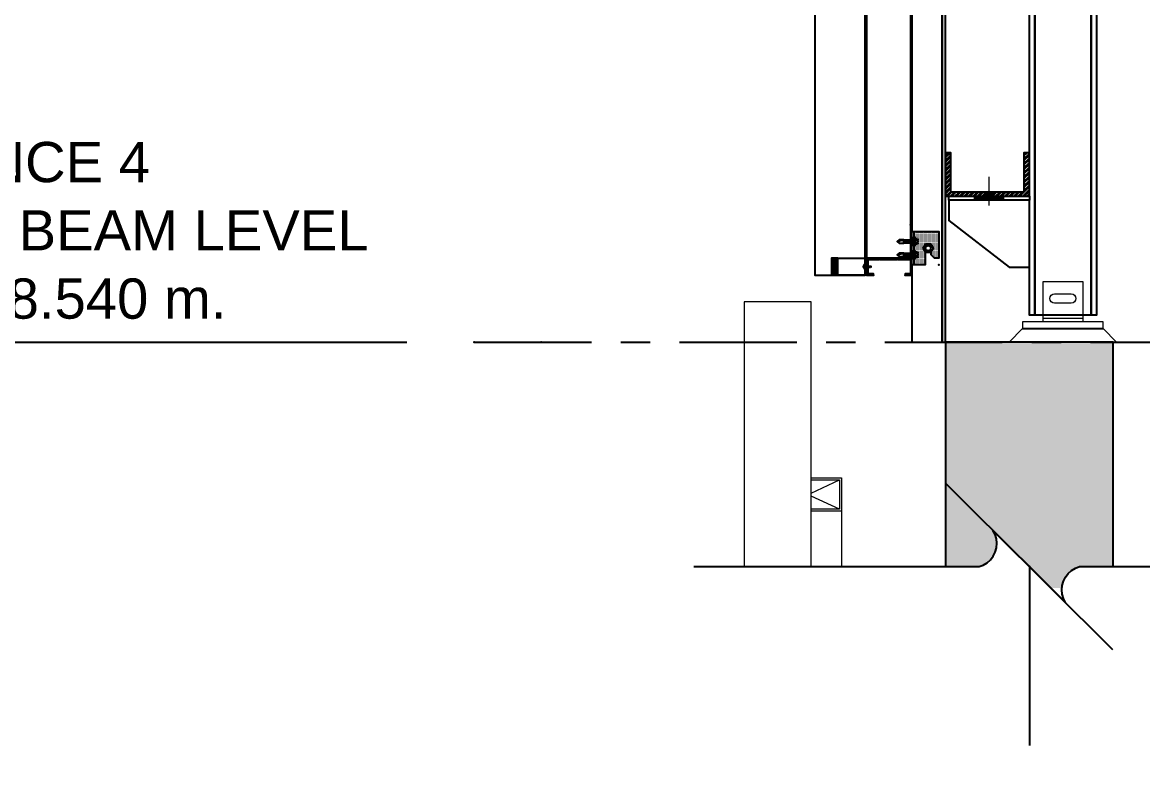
# Model space of a CAD drawing. Header units: millimetres. Extents: x 663313 to 1226001, y 1431724 to 1620898.
# Drawn here: x 991399 to 993069, y 1515489 to 1516622 of the extents above; entities that cross this region are included whole.
import ezdxf
from ezdxf.xclip import XClip

# ---------------------------------------------------------------- set-up
doc = ezdxf.new("R2010")
doc.units = ezdxf.units.MM
doc.header["$XCLIPFRAME"] = 0
doc.set_wipeout_variables(frame=1)
for name, pattern in [('CENTER', [50.8, 31.75, -6.35, 6.35, -6.35]), ('TA_GL_000.70000', [1.925, 0.7, -0.175, 0.175, -0.175, 0.7]), ('TA_HL_001.00000', [6.5, 3.55, -2.95]), ('XKITLINE00', [0])]:
    doc.linetypes.add(name, pattern=pattern)
for name, color, linetype, plot in [('000 - 0_SYM_DWG_BREAKER_DEF_SUB', 7, 'Continuous', False), ('000 - STRUCTURE_STEEL_FRAMING_DEF_SUB', 7, 'Continuous', False), ('010 - ASPG_ACCESSORIES_DEF_SUB', 7, 'Continuous', False)]:
    doc.layers.add(name, color=color, linetype=linetype, plot=plot)
for name, color, linetype in [('000 - 0_SYM_DWG_BREAKER_MAIN_COLOR_1', 7, 'Continuous'), ('000 - 0_SYM_DWG_BREAKER_WIPEOUT_', 7, 'Continuous'), ('000 - 0_SYM_DWG_GRIDLINE_MAIN_COLOR_251', 7, 'Continuous'), ('000 - 0_SYM_DWG_LEVEL_MAIN_COLOR_2', 7, 'Continuous'), ('000 - 0_SYM_DWG_LEVEL_TEXT', 7, 'Continuous'), ('000 - CONCRETE_COL_CUT_COLOR_1', 7, 'Continuous'), ('000 - CONCRETE_COL_CUT_COLOR_5', 7, 'Continuous'), ('000 - CONCRETE_COL_HATCH_', 7, 'Continuous'), ('000 - CONCRETE_COL_MAIN_COLOR_1', 7, 'Continuous'), ('000 - CONCRETE_COL_WIPEOUT_', 7, 'Continuous'), ('000 - CONCRETE_EX_BUILDING_CUT_COLOR_1', 7, 'Continuous'), ('000 - GRID', 7, 'CENTER'), ('000 - STRUCTURE_STEEL_ACCESORIES_MAIN_COLOR_1', 7, 'Continuous'), ('000 - STRUCTURE_STEEL_FASTERN_MAIN_COLOR_2', 7, 'Continuous'), ('000 - STRUCTURE_STEEL_FRAMING_CUT_COLOR_4', 7, 'Continuous'), ('000 - STRUCTURE_STEEL_FRAMING_HATCH_', 7, 'Continuous'), ('000 - STRUCTURE_STEEL_FRAMING_MAIN_COLOR_1', 7, 'Continuous'), ('000 - STRUCTURE_STEEL_FRAMING_MAIN_COLOR_2', 7, 'Continuous'), ('000 - STRUCTURE_STEEL_FRAMING_SUB_COLOR_2', 7, 'Continuous'), ('000 - STRUCTURE_STEEL_FRAMING_WIPEOUT_', 7, 'Continuous'), ('010 - ASPG_ACCESSORIES_MAIN_COLOR_1', 7, 'Continuous'), ('010 - ASPG_ACCESSORIES_MAIN_COLOR_2', 7, 'Continuous'), ('010 - ASPG_ACCESSORIES_SUB_COLOR_3', 7, 'Continuous'), ('010 - ASPG_EXTR_MAIN_COLOR_2', 7, 'Continuous'), ('010 - ASPG_EXTR_WIPEOUT_', 7, 'Continuous'), ('010 - ASPG_FASTERN_MAIN_COLOR_1', 7, 'Continuous'), ('010 - ASPG_FASTERN_SUB_COLOR_2', 7, 'Continuous'), ('010 - ASPG_FASTERN_WIPEOUT_', 7, 'Continuous'), ('010 - ASPG_FRAMING_CUT_COLOR_4', 7, 'Continuous'), ('010 - ASPG_FRAMING_HATCH_', 7, 'Continuous'), ('010 - ASPG_FRAMING_SUB_COLOR_2', 7, 'Continuous'), ('010 - ASPG_FRAMING_WIPEOUT_', 7, 'Continuous'), ('Center Line', 7, 'CENTER'), ('HATCH', 7, 'Continuous')]:
    doc.layers.add(name, color=color, linetype=linetype)
doc.layers.add('Part', color=7, linetype='Continuous', lineweight=0)
doc.layers.add('SCREW', color=7, linetype='Continuous', lineweight=5)
doc.styles.add('Arial_1', font='arial.ttf', dxfattribs={"height": 125})
doc.styles.add('TA', font='', dxfattribs={"height": 4.5})
doc.styles.get('TA').set_extended_font_data('Cordia New')
pattern_1 = [(45, (2715.48714, 3084.9077), (-0.265165043, 0.265165043), []), (45, (2715.6639, 3084.9077), (-0.265165043, 0.265165043), [])]

# ---------------------------------------------------------------- blocks, each defined once
blk = doc.blocks.new('*U5204')
at = {"layer": '000 - CONCRETE_COL_HATCH_'}
h = blk.add_hatch(dxfattribs=at)
h.set_pattern_fill('AR-CONC', scale=0.04)
h.set_pattern_definition([(50, (11500, -850506.8257), (7.28738676, -0.63756342), [0.762, -8.382]), (355, (11500, -850506.826), (-1.40973686, 7.64227381), [0.6096, -6.70562337]), (100.4514447, (11500.607, -850506.879), (5.877649884, 7.004710076), [0.64760035, -7.123609784]), (46.1842, (11500, -850504.794), (10.84316164, -1.68169312), [1.143, -12.573]), (96.6355576, (11500.904, -850504.934), (9.49616536, 9.89704498), [0.97140093, -10.68542433]), (351.1841512, (11500, -850504.794), (9.49616536, 9.89704498), [0.91439868, -10.05838928]), (21, (11501.016, -850505.3017), (6.06457565, -4.090607927), [0.762, -8.382]), (326, (11501.016, -850505.302), (2.472081134, 7.367518645), [0.6096, -6.7056]), (71.451445, (11501.5214, -850505.6426), (8.53665677, 3.276910755), [0.64760035, -7.123597504]), (37.5, (11500, -850506.8257), (0.12354413, 3.382201555), [0, -6.62432, 0, -6.8072, 0, -6.731]), (7.5, (11500, -850506.8257), (2.6727865, 4.007222993), [0, -3.88112, 0, -6.47192, 0, -2.5654]), (327.5, (11497.7343, -850506.8257), (5.423623807, -0.22914976), [0, -2.54, 0, -7.9248, 0, -10.5156]), (317.5, (11496.7183, -850506.8257), (5.925167255, 1.017059641), [0, -3.302, 0, -5.26288, 0, -7.4676])])
h.paths.add_polyline_path([(0, 0), (0, -400), (250, -400), (250, 0)])
at = {"layer": '000 - CONCRETE_COL_CUT_COLOR_1', "color": 7, "lineweight": -2}
blk.add_lwpolyline([(0, 0), (0, -400), (250, -400), (250, 0), (250, 0), (250, 0), (250, 0), (250, 0), (250, 0), (250, 0), (250, 0), (250, 0), (250, 0), (250, 0), (250, 0), (250, 0), (250, 0), (250, 0), (250, 0), (250, 0), (250, 0), (250, 0), (250, 0), (250, 0), (250, 0), (250, 0), (250, 0), (250, 0), (250, 0), (250, 0), (250, 0), (250, 0), (250, 0), (250, 0), (250, 0), (250, 0), (250, 0), (250, 0), (250, 0), (250, 0), (250, 0), (250, 0), (250, 0), (250, 0), (250, 0), (250, 0), (250, 0), (250, 0)], close=True, dxfattribs=at)
blk = doc.blocks.new('W-1-PP18-ST_ENT4_REV00_20260607-011130_SEC_A-2')
at = {"layer": '000 - CONCRETE_COL_MAIN_COLOR_1', "color": 7}
blk.add_lwpolyline([(-2330, 108140), (-3080, 108140), (-3080, 108540), (-2330, 108540)], close=True, dxfattribs=at)
at = {"layer": '000 - CONCRETE_COL_CUT_COLOR_5', "color": 7}
blk.add_blockref('*U5204', (-3330, 108540), dxfattribs=at)
blk = doc.blocks.new('*A5206')
at = {"layer": 'Part', "color": 7, "linetype": 'XKITLINE00', "lineweight": 0}
for p, q in [((560.731873, 232.946249), (560.571873, 232.946249)), ((560.571873, 232.946249), (560.571873, 231.646249)), ((560.731873, 231.766249), (560.731873, 232.946249)), ((563.071873, 232.946249), (562.911873, 232.946249)), ((562.911873, 232.946249), (562.911873, 231.766249)), ((563.071873, 231.646249), (563.071873, 232.946249)), ((560.571873, 231.646249), (563.071873, 231.646249)), ((562.911873, 231.766249), (560.731873, 231.766249))]:
    blk.add_line(p, q, dxfattribs=at)
blk = doc.blocks.new('*A5207')
at = {"layer": 'Part', "color": 7, "linetype": 'XKITLINE00', "lineweight": 0}
for p, q in [((560.671873, 231.526249), (560.671873, 231.646249)), ((563.071873, 231.526249), (560.671873, 231.526249)), ((563.071873, 231.646249), (563.071873, 231.526249))]:
    blk.add_line(p, q, dxfattribs=at)
blk = doc.blocks.new('*U5208')
at = {"color": 7}
blk.add_wipeout([(-120, 100), (-120, 106), (-125, 106), (-125, 171), (-117, 171), (-117, 112), (-8, 112), (-8, 171), (0, 171), (0, 106), (0, 100), (0, 0), (-30, 0), (-120, 70)], dxfattribs=at)
at = {"layer": '000 - STRUCTURE_STEEL_FRAMING_HATCH_'}
h = blk.add_hatch(dxfattribs=at)
h.set_pattern_fill('ANSI32', scale=0.5)
h.paths.add_polyline_path([(-125, 171), (-125, 106), (0, 106), (0, 171), (-8, 171), (-8, 112), (-117, 112), (-117, 171)])
h = blk.add_hatch(dxfattribs=at)
h.set_pattern_fill('ANSI32', style=0)
h.set_pattern_definition(pattern_1)
h.paths.add_polyline_path([(-38, 106), (-38, 100), (-82, 100), (-82, 106)], flags=17)
h = blk.add_hatch(dxfattribs=at)
h.set_pattern_fill('ANSI32', style=0)
h.set_pattern_definition(pattern_1)
h.paths.add_polyline_path([(-53, 112), (-53, 106), (-67, 106), (-67, 112)], flags=17)
at = {"layer": '000 - STRUCTURE_STEEL_FRAMING_CUT_COLOR_4', "color": 7}
blk.add_lwpolyline([(-125, 171), (-125, 106), (0, 106), (0, 171), (-8, 171), (-8, 112), (-117, 112), (-117, 171), (-125, 171)], dxfattribs=at)
at = {"layer": '000 - STRUCTURE_STEEL_FRAMING_DEF_SUB', "color": 7, "linetype": 'XKITLINE00', "lineweight": 0}
blk.add_line((-60, 92.1), (-60, 135), dxfattribs=at)
blk.add_line((-60, 92.1), (-60, 135), dxfattribs=at)
at = {"layer": '000 - STRUCTURE_STEEL_FRAMING_HATCH_', "color": 7, "linetype": 'XKITLINE00', "lineweight": 0}
for p, q in [((-82, 100), (-82, 106)), ((-82, 100), (-82, 106)), ((-67, 106), (-67, 112)), ((-67, 106), (-67, 112)), ((-53, 106), (-53, 112)), ((-53, 106), (-53, 112)), ((-38, 100), (-38, 106)), ((-38, 100), (-38, 106))]:
    blk.add_line(p, q, dxfattribs=at)
at = {"layer": '000 - STRUCTURE_STEEL_FRAMING_MAIN_COLOR_2', "color": 7}
blk.add_lwpolyline([(-120, 106), (0, 106), (0, 100), (-120, 100)], close=True, dxfattribs=at)
blk.add_lwpolyline([(-120, 100), (-120, 70), (-30, 0), (0, 0), (0, 100), (-120, 100)], dxfattribs=at)
at = {"color": 7, "lineweight": 0, "xscale": 50, "yscale": 50, "zscale": 50}
blk.add_blockref('*A5206', (-28153.6, -11476.3), dxfattribs=at)
at = {"layer": '000 - STRUCTURE_STEEL_FRAMING_MAIN_COLOR_2', "color": 7, "xscale": 50, "yscale": 50, "zscale": 50}
blk.add_blockref('*A5207', (-28153.6, -11476.3), dxfattribs=at)
blk = doc.blocks.new('*U5210')
at = {"color": 7}
for points in [[(-50, 40), (50, 40), (50, 870), (-50, 870)], [(60, 20), (60, 30), (-60, 30), (-60, 20), (-80, 0), (80, 0)]]:
    blk.add_wipeout(points, dxfattribs=at)
blk.add_wipeout([(-225, 0), (-175, 0), (-175, 1510), (-225, 1510)], dxfattribs=at).dxf.layer = '000 - STRUCTURE_STEEL_FRAMING_WIPEOUT_'
at = {"layer": '000 - STRUCTURE_STEEL_ACCESORIES_MAIN_COLOR_1', "color": 7, "lineweight": 0}
for p, q in [((30, 90), (-30, 90)), ((-30, 90), (-30, 30)), ((30, 30), (30, 90)), ((30, 35), (-30, 35))]:
    blk.add_line(p, q, dxfattribs=at)
blk.add_lwpolyline([(-15.2, 71.5), (-12.5, 72), (12.5, 72), (15.2, 71.5), (17.4, 69.9), (19, 67.7), (19.5, 65), (19, 62.3), (17.4, 60.1), (15.2, 58.5), (12.5, 58), (-12.5, 58), (-15.2, 58.5), (-17.4, 60.1), (-19, 62.3), (-19.5, 65), (-19, 67.7), (-17.4, 69.9), (-15.2, 71.5)], close=True, dxfattribs=at)
at = {"layer": '000 - STRUCTURE_STEEL_FASTERN_MAIN_COLOR_2', "color": 7}
blk.add_line((-60, 20), (60, 20), dxfattribs=at)
at = {"layer": '000 - STRUCTURE_STEEL_FASTERN_MAIN_COLOR_2', "color": 7, "lineweight": 0}
blk.add_lwpolyline([(60, 20), (60, 30), (-60, 30), (-60, 20), (-80, 0), (80, 0)], close=True, dxfattribs=at)
at = {"layer": '000 - STRUCTURE_STEEL_FRAMING_MAIN_COLOR_1', "color": 7}
for points in [[(-50, 870), (-42, 870), (-42, 40), (-50, 40)], [(42, 870), (50, 870), (50, 40), (42, 40)]]:
    blk.add_lwpolyline(points, close=True, dxfattribs=at)
at = {"layer": '000 - STRUCTURE_STEEL_FRAMING_SUB_COLOR_2', "color": 7}
blk.add_lwpolyline([(-42, 870), (42, 870), (42, 40), (-42, 40)], close=True, dxfattribs=at)
at = {"color": 7}
blk.add_blockref('*U5208', (-50, 111.5), dxfattribs=at)
at = {"layer": '000 - STRUCTURE_STEEL_FRAMING_MAIN_COLOR_1', "color": 7}
for points in [[(-225, 0), (-180, 0), (-180, 1510), (-225, 1510)], [(-180, 0), (-175, 0), (-175, 1510), (-180, 1510)]]:
    blk.add_lwpolyline(points, close=True, dxfattribs=at)
blk = doc.blocks.new('000_ASPG_TYP_FILES_20260218-010703_FRAME_EXTR_HONLIZONTAL')
at = {"layer": '010 - ASPG_FRAMING_HATCH_'}
h = blk.add_hatch(dxfattribs=at)
h.set_pattern_fill('ANSI32', scale=0.1)
edge = h.paths.add_edge_path()
edge.add_line((74.7, 2), (25, 2))
edge.add_line((25, 2), (25, 67))
edge.add_arc((24.7, 67), 0.3, 0, 90)
edge.add_line((24.7, 67.3), (0.3, 67.3))
edge.add_arc((0.3, 67), 0.3, 90, 180)
edge.add_line((0, 67), (0, 57.6))
edge.add_arc((0.3, 57.6), 0.3, 180, 270)
edge.add_line((0.3, 57.3), (1.7, 57.3))
edge.add_arc((1.7, 57.6), 0.3, 270, 360)
edge.add_line((2, 57.6), (2, 65))
edge.add_arc((2.3, 65), 0.3, 90, 180, ccw=False)
edge.add_line((2.3, 65.3), (22.7, 65.3))
edge.add_arc((22.7, 65), 0.3, 0, 90, ccw=False)
edge.add_line((23, 65), (23, 49))
edge.add_line((23, 49), (23.5, 48.5))
edge.add_line((23.5, 48.5), (23, 48))
edge.add_line((23, 48), (23, 22.3))
edge.add_line((23, 22.3), (23.5, 21.8))
edge.add_line((23.5, 21.8), (23, 21.3))
edge.add_line((23, 21.3), (23, 2.3))
edge.add_arc((22.7, 2.3), 0.3, -90, 0, ccw=False)
edge.add_line((22.7, 2), (2.3, 2))
edge.add_arc((2.3, 2.3), 0.3, 180, 270, ccw=False)
edge.add_line((2, 2.3), (2, 9.7))
edge.add_arc((1.7, 9.7), 0.3, 0, 90)
edge.add_line((1.7, 10), (0.3, 10))
edge.add_arc((0.3, 9.7), 0.3, 90, 180)
edge.add_line((0, 9.7), (0, 0.3))
edge.add_arc((0.3, 0.3), 0.3, 180, 270)
edge.add_line((0.3, 0), (74.7, 0))
at = {"layer": '010 - ASPG_ACCESSORIES_DEF_SUB', "color": 7}
for p in [(0, 67.3), (25, 67.3), (25, 67.3), (0, 57.3), (0, 10), (0, 10), (0, 0), (75, 2), (75, 0)]:
    blk.add_point(p, dxfattribs=at)
at = {"layer": '010 - ASPG_FRAMING_CUT_COLOR_4', "color": 7}
blk.add_line((75, 0.3), (75, 1.7), dxfattribs=at)
blk.add_lwpolyline([(74.7, 2), (25, 2), (25, 67, 0.414214), (24.7, 67.3), (0.3, 67.3, 0.414214), (0, 67), (0, 57.6, 0.414214), (0.3, 57.3), (1.7, 57.3, 0.414214), (2, 57.6), (2, 65, -0.414214), (2.3, 65.3), (22.7, 65.3, -0.414214), (23, 65), (23, 49), (23.5, 48.5), (23, 48), (23, 22.3), (23.5, 21.8), (23, 21.3), (23, 2.3, -0.414214), (22.7, 2), (2.3, 2, -0.414214), (2, 2.3), (2, 9.7, 0.414214), (1.7, 10), (0.3, 10, 0.414214), (0, 9.7), (0, 0.3, 0.414214), (0.3, 0), (74.7, 0)], format="xyb", dxfattribs=at)
for centre, start, end in [((0.3, 57.6), 180, 270), ((1.7, 57.6), 270, 0), ((2.3, 65), 90, 180), ((0.3, 9.7), 90, 180), ((0.3, 0.3), 180, 270), ((1.7, 9.7), 0, 90), ((2.3, 2.3), 180, 270), ((22.7, 2.3), 270, 0), ((74.7, 1.7), 0, 90), ((74.7, 0.3), 270, 0)]:
    blk.add_arc(centre, 0.3, start, end, dxfattribs=at)
blk = doc.blocks.new('PZG35-9D5')
at = {"layer": 'Center Line', "color": 7}
blk.add_line((0, 3.7), (0, -10.5), dxfattribs=at)
at = {"layer": 'SCREW', "color": 7}
for p, q in [((-1.4, 0), (-1.4, -1.1)), ((1.4, 0), (1.4, -0.6)), ((-1.9, -1.4), (1.9, -0.9)), ((-1.9, -1.4), (-1.4, -1.1)), ((-1.9, -1.4), (-1.4, -1.7)), ((-1.9, -2.7), (1.9, -2.2)), ((-1.9, -2.7), (-1.4, -2.4)), ((-1.9, -2.7), (-1.4, -3)), ((-1.9, -4), (-1.4, -3.7)), ((-1.9, -4), (-1, -3.9)), ((-1.9, -4), (-1.4, -4.3)), ((-1.4, -1.1), (1.4, -0.6)), ((-1.4, -1.7), (1.4, -1.2)), ((-1.4, -1.7), (-1.4, -2.4)), ((-1.4, -2.4), (1.4, -1.9)), ((-1.4, -3), (1.4, -2.5)), ((-1.4, -3), (-1.4, -3.7)), ((-1.4, -3.7), (-0.8, -3.6)), ((-1.4, -4.3), (-1.4, -8.1)), ((-1.4, -4.3), (-1.2, -4.3)), ((0, -9.5), (-1.4, -8.1)), ((0, -9.5), (1.4, -8.1)), ((0.6, -3.3), (1.4, -3.2)), ((0.7, -3.7), (1.9, -3.5)), ((0.7, -3.9), (1.4, -3.8)), ((0.7, -4.6), (1.4, -4.5)), ((0.7, -5), (1.9, -4.8)), ((0.7, -5.2), (1.4, -5.1)), ((1.9, -0.9), (1.4, -0.6)), ((1.9, -0.9), (1.4, -1.2)), ((1.4, -1.2), (1.4, -1.9)), ((1.9, -2.2), (1.4, -1.9)), ((1.9, -2.2), (1.4, -2.5)), ((1.4, -2.5), (1.4, -3.2)), ((1.9, -3.5), (1.4, -3.2)), ((1.9, -3.5), (1.4, -3.8)), ((1.4, -3.8), (1.4, -4.5)), ((1.9, -4.8), (1.4, -4.5)), ((1.9, -4.8), (1.4, -5.1)), ((1.4, -5.1), (1.4, -8.1))]:
    blk.add_line(p, q, dxfattribs=at)
blk.add_lwpolyline([(0, -9.5), (0.7, -5.2), (0.7, -3.6, 0.417657), (0.4, -3.3, 0.108102), (-0.8, -3.6), (-1.4, -4.7)], format="xyb", dxfattribs=at)
blk = doc.blocks.new('*U6169')
at = {"layer": 'SCREW', "color": 7}
blk.add_lwpolyline([(3, 1.8, 0.09906), (0.8, 2.5), (0.8, 2.3), (-0.8, 2.3), (-0.8, 2.5, 0.09906), (-3, 1.8, 0.266588), (-3.5, 1), (-3.5, 0.2, 0.414214), (-3.3, 0), (3.3, 0, 0.414214), (3.5, 0.2), (3.5, 1, 0.266588)], format="xyb", close=True, dxfattribs=at)
blk.add_blockref('PZG35-9D5', (0, 0), dxfattribs=at)
blk = doc.blocks.new('000_ASPG_TYP_FILES_BK_FOR_ASPG_LOUVERS_SIDE_VIEW')
at = {"color": 7}
blk.add_point((0, 0), dxfattribs=at)
at = {"layer": '010 - ASPG_ACCESSORIES_MAIN_COLOR_1', "color": 7}
blk.add_line((2.8, -12.5), (2.8, 12.5), dxfattribs=at)
for points in [[(43.2, -12.5), (0.8, -12.5), (0.8, 12.5), (43.2, 12.5)], [(52.5, 12.5), (43.2, 12.5), (43.2, -12.5), (52.5, -12.5)]]:
    blk.add_lwpolyline(points, close=True, dxfattribs=at)
at = {"layer": '010 - ASPG_ACCESSORIES_SUB_COLOR_3', "color": 7}
for p, q in [((43.5, -12.5), (43.5, 12.5)), ((43.8, -12.5), (43.8, 12.5)), ((44.3, -12.5), (44.3, 12.5)), ((45, -12.5), (45, 12.5)), ((45.8, -12.5), (45.8, 12.5)), ((46.7, -12.5), (46.7, 12.5)), ((47.6, -12.5), (47.6, 12.5)), ((48.6, -12.5), (48.6, 12.5)), ((50.6, -12.5), (50.6, 12.5)), ((51.4, -12.5), (51.4, 12.5)), ((52.1, -12.5), (52.1, 12.5)), ((52.5, -12.5), (52.5, 12.5))]:
    blk.add_line(p, q, dxfattribs=at)
at = {"layer": 'SCREW', "color": 7, "rotation": 270}
blk.add_blockref('*U6169', (2.8, 0), dxfattribs=at)
blk = doc.blocks.new('A$C57452C2B')
at = {"layer": '010 - ASPG_FASTERN_MAIN_COLOR_1', "color": 7}
for p, q in [((0.007, 0.031), (0.0045, 0.021)), ((0.003, 0.0005), (0.003, 0.004)), ((0.01, 0), (0.004, 0)), ((0.005, 0.0005), (0.005, 0.004)), ((0.009, 0.0005), (0.009, 0.004)), ((0.011, 0.0005), (0.011, 0.004))]:
    blk.add_line(p, q, dxfattribs=at)
for points in [[(0.0045, 0.021), (0.0045, 0.028), (0.007, 0.031), (0.0095, 0.028), (0.0095, 0.021)], [(0.014, 0.005), (0.014, 0.006), (0, 0.006), (0, 0.005), (0.003, 0.004), (0.011, 0.004)]]:
    blk.add_lwpolyline(points, close=True, dxfattribs=at)
for centre, radius, start, end in [((0.004, 0.0013), 0.00125, 216.8699, 323.1301), ((0.007, 0.0043), 0.00425, 241.9275, 298.0725), ((0.01, 0.0013), 0.00125, 216.8699, 323.1301)]:
    blk.add_arc(centre, radius, start, end, dxfattribs=at)
at = {"layer": '010 - ASPG_FASTERN_SUB_COLOR_2', "color": 7}
for p in [(0.0095, 0.021), (0.0045, 0.021)]:
    blk.add_line(p, (0.0045, 0.0197), dxfattribs=at)
for points in [[(0.0045, 0.0167, 0.666667), (0.0045, 0.0182), (0.0095, 0.0195, 0.666667), (0.0095, 0.018)], [(0.0045, 0.0152, 0.666667), (0.0045, 0.0167), (0.0095, 0.018, 0.666667), (0.0095, 0.0165)], [(0.0045, 0.0137, 0.666667), (0.0045, 0.0152), (0.0095, 0.0165, 0.666667), (0.0095, 0.015)], [(0.0045, 0.0122, 0.666667), (0.0045, 0.0137), (0.0095, 0.015, 0.666667), (0.0095, 0.0135)], [(0.0045, 0.0107, 0.666667), (0.0045, 0.0122), (0.0095, 0.0135, 0.666667), (0.0095, 0.012)], [(0.0045, 0.0092, 0.666667), (0.0045, 0.0107), (0.0095, 0.012, 0.666667), (0.0095, 0.0105)], [(0.0045, 0.0077, 0.666667), (0.0045, 0.0092), (0.0095, 0.0105, 0.666667), (0.0095, 0.009)], [(0.0045, 0.0062, 0.666667), (0.0045, 0.0077), (0.0095, 0.009, 0.666667), (0.0095, 0.0075)], [(0.0047, 0.006, 0.091189), (0.0045, 0.0062), (0.0095, 0.0075, 0.666667), (0.0095, 0.006)]]:
    blk.add_lwpolyline(points, format="xyb", dxfattribs=at)
for centre, start, end in [((0.0042, 0.0189), 292.6199, 67.3801), ((0.0098, 0.0203), 112.6199, 247.3801)]:
    blk.add_arc(centre, 0.000812, start, end, dxfattribs=at)
blk = doc.blocks.new('A$C6d2a724f')
at = {"color": 7}
blk.add_wipeout([(-3.7, 6.3), (3.7, 6.3), (7.3, 0), (3.7, -6.3), (-3.7, -6.3), (-7.3, 0)], dxfattribs=at).dxf.layer = '010 - ASPG_FASTERN_MAIN_COLOR_1'
at = {"layer": '010 - ASPG_FASTERN_MAIN_COLOR_1', "color": 7}
blk.add_lwpolyline([(-3.7, 6.3), (3.7, 6.3), (7.3, 0), (3.7, -6.3), (-3.7, -6.3), (-7.3, 0)], close=True, dxfattribs=at)
at = {"layer": '010 - ASPG_FASTERN_SUB_COLOR_2', "color": 7}
for radius in [6.33, 3.96]:
    blk.add_circle((0, 0), radius, dxfattribs=at)
blk = doc.blocks.new('A$Cb3d6a647')
at = {"color": 7}
blk.add_wipeout([(0, -50), (0, -50), (0, 0), (40, 0), (40, -40), (33.7, -40), (28.7, -35), (28.7, -25), (27.4, -21.8), (24.2, -20.5), (21, -21.8), (19.7, -25), (19.7, -50)], dxfattribs=at).dxf.layer = '010 - ASPG_FASTERN_WIPEOUT_'
at = {"layer": 'HATCH'}
h = blk.add_hatch(dxfattribs=at)
h.set_pattern_fill('DOTS', scale=0.5)
h.paths.add_polyline_path([(3, 0), (3, -8), (4, -8), (5, -11), (8.5, -11, -0.236068), (9, -12), (9, -19), (5, -19), (4, -22), (3, -22), (3, -28), (4, -28), (5, -31), (8.5, -31, -0.236068), (9, -32), (9, -39), (5, -39), (4, -42), (3, -42), (3, -50), (19.7, -50), (19.7, -25, -1), (28.7, -25), (28.7, -35), (33.7, -40), (40, -40), (40, 0)])
at = {"color": 7}
blk.add_point((40, -50), dxfattribs=at)
at = {"layer": '010 - ASPG_ACCESSORIES_MAIN_COLOR_1', "color": 7}
blk.add_lwpolyline([(0, 0), (3, 0), (3, -50), (0, -50)], close=True, dxfattribs=at)
at = {"layer": '010 - ASPG_ACCESSORIES_MAIN_COLOR_2', "color": 7}
blk.add_lwpolyline([(0, 0), (40, 0), (40, -40), (33.7, -40), (28.7, -35), (28.7, -25, 1), (19.7, -25), (19.7, -50), (0, -50)], format="xyb", close=True, dxfattribs=at)
at = {"color": 7, "extrusion": (0, 0, -1), "xscale": 1000, "yscale": 1000, "zscale": -1000, "rotation": 270}
for p in [(-9, -8), (-9, -28)]:
    blk.add_blockref('A$C57452C2B', p, dxfattribs=at)
at = {"color": 7}
blk.add_blockref('A$C6d2a724f', (24.2, -25), dxfattribs=at)
blk = doc.blocks.new('*U5215')
at = {"color": 7}
blk.add_wipeout([(1385, 2), (25, 2), (25, 67.3), (1385, 67.3)], dxfattribs=at).dxf.layer = '010 - ASPG_FRAMING_WIPEOUT_'
blk.add_blockref('000_ASPG_TYP_FILES_20260218-010703_FRAME_EXTR_HONLIZONTAL', (0, 0), dxfattribs=at)
blk.add_wipeout([(1410, 67.8), (1410, 144.8), (0, 144.8), (0, 67.8)], dxfattribs=at).dxf.layer = '010 - ASPG_EXTR_WIPEOUT_'
blk.add_point((25, 67.3), dxfattribs=at)
at = {"layer": '010 - ASPG_EXTR_MAIN_COLOR_2', "color": 7}
blk.add_lwpolyline([(1410, 69.8), (1410, 144.8), (0, 144.8), (0, 69.8)], close=True, dxfattribs=at)
at = {"layer": '010 - ASPG_FRAMING_SUB_COLOR_2', "color": 7}
blk.add_lwpolyline([(1385, 2), (25, 2), (25, 67.3), (1385, 67.3)], close=True, dxfattribs=at)
at = {"color": 7, "rotation": 90}
blk.add_blockref('000_ASPG_TYP_FILES_BK_FOR_ASPG_LOUVERS_SIDE_VIEW', (12.5, 67.3), dxfattribs=at)
at = {"color": 7, "rotation": 270}
blk.add_blockref('A$Cb3d6a647', (65, 0), dxfattribs=at)
blk = doc.blocks.new('*U5373')
at = {"color": 7}
blk.add_wipeout([(13.351, -25), (0, -25), (0.005, -3.75), (-0.114, -3.434), (-0.289, -3.147), (-0.515, -2.896), (-0.784, -2.693), (-1.085, -2.543), (-1.41, -2.452), (-1.746, -2.424), (-2.081, -2.458), (-2.404, -2.555), (-2.703, -2.71), (0, 0), (2.687, 2.694), (2.388, 2.545), (2.067, 2.454), (1.734, 2.424), (1.402, 2.456), (1.081, 2.549), (0.783, 2.699), (0.518, 2.903), (0.295, 3.151), (0.122, 3.437), (0.005, 3.75), (0, 25), (13.351, 25), (13.356, 3.75), (13.473, 3.437), (13.646, 3.151), (13.868, 2.903), (14.133, 2.699), (14.431, 2.549), (14.752, 2.456), (15.085, 2.424), (15.417, 2.454), (15.739, 2.545), (16.038, 2.694), (13.351, 0), (10.647, -2.71), (10.947, -2.555), (11.269, -2.458), (11.605, -2.424), (11.941, -2.452), (12.265, -2.543), (12.567, -2.693), (12.836, -2.896), (13.062, -3.147), (13.237, -3.434), (13.356, -3.75)], dxfattribs=at).dxf.layer = '000 - 0_SYM_DWG_BREAKER_WIPEOUT_'
at = {"layer": '000 - 0_SYM_DWG_BREAKER_DEF_SUB', "color": 7}
blk.add_line((0, 0), (13.351, 0), dxfattribs=at)
at = {"layer": '000 - 0_SYM_DWG_BREAKER_MAIN_COLOR_1', "color": 7, "linetype": 'ByBlock', "lineweight": -2}
blk.add_line((-6.179, -6.195), (6.179, 6.195), dxfattribs=at)
blk.add_lwpolyline([(0, -25), (0.005, -3.75), (-0.114, -3.434), (-0.289, -3.147), (-0.515, -2.896), (-0.784, -2.693), (-1.085, -2.543), (-1.41, -2.452), (-1.746, -2.424), (-2.081, -2.458), (-2.404, -2.555), (-2.703, -2.71), (0, 0), (2.687, 2.694), (2.388, 2.545), (2.067, 2.454), (1.734, 2.424), (1.402, 2.456), (1.081, 2.549), (0.783, 2.699), (0.518, 2.903), (0.295, 3.151), (0.122, 3.437), (0.005, 3.75), (0, 25)], dxfattribs=at)
blk.add_point((0, 0), dxfattribs=at)
blk = doc.blocks.new('W-1-PP18-ST_ENT4_REV00_20260608-082942_SEC_A1_CANO')
at = {"layer": '000 - CONCRETE_EX_BUILDING_CUT_COLOR_1', "linetype": 'XKITLINE00', "lineweight": 0}
for points in [[(-1155.5, -870), (-1155.5, -882), (-1174.5, -882), (-1174.5, -870)], [(-1155.5, -870), (-1155.5, -882), (-1174.5, -882), (-1174.5, -870)], [(-1162, -882), (-1162, -870), (-1148, -870), (-1148, -882)], [(-1162, -882), (-1162, -870), (-1148, -870), (-1148, -882)], [(-1002, -882), (-1002, -870), (-988, -870), (-988, -882)], [(-1002, -882), (-1002, -870), (-988, -870), (-988, -882)], [(-975.5, -870), (-975.5, -882), (-994.5, -882), (-994.5, -870)], [(-975.5, -870), (-975.5, -882), (-994.5, -882), (-994.5, -870)]]:
    blk.add_hatch(color=7, dxfattribs=at).paths.add_polyline_path(points, flags=17)
at = {"layer": '000 - CONCRETE_EX_BUILDING_CUT_COLOR_1', "color": 7, "linetype": 'XKITLINE00', "lineweight": 0}
for p, q in [((-200, 1964.8), (-158.2, 1984.3)), ((-155, 1937.5), (-155, -185)), ((-255, 1206.2), (-255, -185)), ((-527.8, 515), (-255, 515)), ((-606, 415), (-255, 415)), ((-855, -185), (-855, 165.9)), ((-955, -185), (-955, 87.8)), ((-2925, -160), (-2925, -160)), ((-2900, -160), (-2925, -160)), ((-2925, -160), (-2925, -185)), ((-2923, -183), (-2902, -162)), ((-2923, -162), (-2902, -183)), ((-2902, -183), (-2923, -162)), ((-2923, -183), (-2902, -162)), ((-2923, -162), (-2923, -162)), ((-2923, -183), (-2923, -162)), ((-2923, -162), (-2902, -162)), ((-2902, -162), (-2902, -162)), ((-2902, -162), (-2902, -183)), ((-2900, -185), (-2900, -160)), ((-2900, -185), (-2900, -160)), ((-2900, -160), (-2900, -160)), ((-2900, -160), (-2900, -185)), ((-2900, -160), (-2717, -160)), ((-2900, -162), (-2900, -162)), ((-2717, -162), (-2900, -162)), ((-2717, -160), (-2717, -160)), ((-2692, -160), (-2717, -160)), ((-2717, -160), (-2717, -185)), ((-2717, -160), (-2717, -185)), ((-2717, -160), (-2717, -185)), ((-2715, -183), (-2694, -162)), ((-2715, -162), (-2694, -183)), ((-2694, -183), (-2715, -162)), ((-2715, -183), (-2694, -162)), ((-2715, -162), (-2715, -162)), ((-2715, -183), (-2715, -162)), ((-2715, -162), (-2694, -162)), ((-2694, -162), (-2694, -162)), ((-2694, -162), (-2694, -183)), ((-2692, -185), (-2692, -160)), ((-2945, -170), (-2925, -170)), ((-2945, -170), (-2945, -240)), ((-2942.5, -172.5), (-2925, -172.5)), ((-2942.5, -172.5), (-2942.5, -240)), ((-2925, -170), (-2925, -172.5)), ((-2925, -172.5), (-2925, -172.5)), ((-2923, -183), (-2923, -183)), ((-2902, -183), (-2923, -183)), ((-2902, -183), (-2902, -183)), ((-2900, -183), (-2900, -183)), ((-2900, -183), (-2717, -183)), ((-2715, -183), (-2715, -183)), ((-2694, -183), (-2715, -183)), ((-2694, -183), (-2694, -183)), ((-2692, -182), (-2672, -182)), ((-2692, -184.5), (-2692, -182)), ((-2672, -182), (-2672, -240)), ((-2925, -185), (-2925, -185)), ((-2925, -185), (-2900, -185)), ((-2925, -315), (-2925, -185)), ((-2925, -185), (-2925, -240)), ((-2925, -185), (-2900, -185)), ((-2923, -315), (-2923, -185)), ((-2923, -185), (-2923, -315)), ((-2902, -315), (-2902, -185)), ((-2902, -315), (-2902, -185)), ((-2900, -185), (-2900, -240)), ((-2900, -315), (-2900, -185)), ((-2900, -185), (-2900, -185)), ((-2850, -185), (-2900, -185)), ((-2900, -185), (-2900, -240)), ((-2900, -185), (-2900, -185)), ((-2900, -185), (-2717, -185)), ((-2896.8, -281.8), (-2853.2, -188.2)), ((-2853.2, -281.8), (-2896.8, -188.2)), ((-2896.8, -188.2), (-2872.7, -240)), ((-2896.8, -188.2), (-2896.8, -188.2)), ((-2896.8, -188.2), (-2896.8, -240)), ((-2896.8, -188.2), (-2853.2, -188.2)), ((-2877.3, -240), (-2853.2, -188.2)), ((-2853.2, -188.2), (-2853.2, -188.2)), ((-2853.2, -188.2), (-2853.2, -240)), ((-2850, -185), (-2850, -240)), ((-2717, -185), (-2692, -185)), ((-2674.5, -184.5), (-2692, -184.5)), ((-2674.5, -184.5), (-2674.5, -240)), ((-2674.5, -184.5), (-2674.5, -184.5)), ((-2945, -240), (-2945, -354)), ((-2942.5, -240), (-2942.5, -356.5)), ((-2925, -240), (-2925, -315)), ((-2900, -240), (-2900, -315)), ((-2900, -240), (-2900, -285)), ((-2896.8, -281.8), (-2877.3, -240)), ((-2896.8, -240), (-2896.8, -281.8)), ((-2872.7, -240), (-2853.2, -281.8)), ((-2853.2, -240), (-2853.2, -281.8)), ((-2850, -240), (-2850, -285)), ((-2674.5, -240), (-2674.5, -457.5)), ((-2672, -240), (-2672, -460)), ((-2896.8, -281.8), (-2896.8, -281.8)), ((-2853.2, -281.8), (-2896.8, -281.8)), ((-2853.2, -281.8), (-2853.2, -281.8)), ((-2900, -285), (-2850, -285)), ((-2925, -315), (-2925, -315)), ((-2925, -315), (-2900, -315)), ((-2925, -315), (-2925, -315)), ((-2925, -315), (-2925, -315)), ((-2900, -315), (-2925, -315)), ((-2925, -315), (-2925, -340)), ((-2902, -338), (-2923, -317)), ((-2923, -338), (-2902, -317)), ((-2923, -317), (-2923, -317)), ((-2923, -338), (-2923, -317)), ((-2923, -317), (-2902, -317)), ((-2923, -338), (-2902, -317)), ((-2923, -317), (-2902, -338)), ((-2902, -317), (-2902, -317)), ((-2902, -317), (-2902, -338)), ((-2900, -340), (-2900, -315)), ((-2900, -340), (-2900, -315)), ((-2900, -315), (-2900, -315)), ((-2717, -315), (-2900, -315)), ((-2900, -315), (-2900, -340)), ((-2900, -315), (-2900, -315)), ((-2900, -317), (-2900, -317)), ((-2717, -317), (-2900, -317)), ((-2717, -315), (-2717, -315)), ((-2692, -315), (-2717, -315)), ((-2717, -315), (-2717, -340)), ((-2717, -340), (-2717, -315)), ((-2717, -315), (-2717, -340)), ((-2694, -338), (-2715, -317)), ((-2715, -338), (-2694, -317)), ((-2715, -317), (-2715, -317)), ((-2715, -338), (-2715, -317)), ((-2715, -317), (-2694, -317)), ((-2715, -338), (-2694, -317)), ((-2715, -317), (-2694, -338)), ((-2694, -317), (-2694, -317)), ((-2694, -317), (-2694, -338)), ((-2692, -340), (-2692, -315)), ((-2925, -340), (-2900, -340)), ((-2923, -338), (-2923, -338)), ((-2902, -338), (-2923, -338)), ((-2917.5, -340), (-2920, -340)), ((-2920, -357.5), (-2920, -340)), ((-2917.5, -360), (-2917.5, -340)), ((-2907.5, -360), (-2907.5, -340)), ((-2907.5, -340), (-2905, -340)), ((-2905, -340), (-2905, -357.5)), ((-2902, -338), (-2902, -338)), ((-2900, -338), (-2900, -338)), ((-2900, -338), (-2717, -338)), ((-2900, -340), (-2900, -340)), ((-2900, -340), (-2717, -340)), ((-2900, -340), (-2900, -340)), ((-2717, -340), (-2692, -340)), ((-2715, -338), (-2715, -338)), ((-2694, -338), (-2715, -338)), ((-2694, -338), (-2694, -338)), ((-2945, -354), (-3000.5, -354)), ((-3000.5, -360), (-3000.5, -354)), ((-3000.5, -360), (-2917.5, -360)), ((-2998, -356.5), (-2942.5, -356.5)), ((-2998, -356.5), (-2998, -357.5)), ((-2998, -357.5), (-2998, -357.5)), ((-2998, -357.5), (-2920, -357.5)), ((-2942.5, -356.5), (-2942.5, -356.5)), ((-2907.5, -360), (-2692, -360)), ((-2905, -357.5), (-2905, -357.5)), ((-2905, -357.5), (-2689.5, -357.5)), ((-2692, -360), (-2692, -460)), ((-2689.5, -357.5), (-2689.5, -457.5)), ((-2692, -460), (-2672, -460)), ((-2689.5, -457.5), (-2689.5, -457.5)), ((-2689.5, -457.5), (-2674.5, -457.5)), ((-3384, -595), (-3384, -545)), ((-3384, -545), (-3384, -545)), ((-3384, -545), (-3334, -545)), ((-3380.8, -548.2), (-3337.2, -591.8)), ((-3380.8, -591.8), (-3337.2, -548.2)), ((-3380.8, -548.2), (-3380.8, -591.8)), ((-3380.8, -548.2), (-3337.2, -548.2)), ((-3380.8, -591.8), (-3337.2, -548.2)), ((-3380.8, -548.2), (-3337.2, -591.8)), ((-3337.2, -591.8), (-3337.2, -548.2)), ((-3337.2, -548.2), (-3337.2, -548.2)), ((-3334, -545), (-3334, -595)), ((-3334, -595), (-3384, -595)), ((-3334, -595), (-3384, -595)), ((-3384, -595), (-3384, -645)), ((-3384, -835), (-3384, -595)), ((-3384, -595), (-3384, -595)), ((-3384, -595), (-3380.8, -595)), ((-3384, -595), (-3384, -835)), ((-3380.8, -591.8), (-3380.8, -591.8)), ((-3380.8, -591.8), (-3337.2, -591.8)), ((-3380.8, -595), (-3380.8, -595)), ((-3380.8, -595), (-3380.8, -835)), ((-3380.8, -835), (-3380.8, -595)), ((-3380.8, -595), (-3337.2, -595)), ((-3380.8, -641.8), (-3337.2, -598.2)), ((-3380.8, -598.2), (-3337.2, -641.8)), ((-3337.2, -641.8), (-3380.8, -598.2)), ((-3380.8, -641.8), (-3337.2, -598.2)), ((-3380.8, -598.2), (-3380.8, -598.2)), ((-3380.8, -598.2), (-3380.8, -641.8)), ((-3380.8, -598.2), (-3337.2, -598.2)), ((-3337.2, -595), (-3337.2, -595)), ((-3337.2, -595), (-3334, -595)), ((-3337.2, -835), (-3337.2, -595)), ((-3337.2, -835), (-3337.2, -595)), ((-3337.2, -598.2), (-3337.2, -598.2)), ((-3337.2, -598.2), (-3337.2, -641.8)), ((-3334, -595), (-3334, -595)), ((-3334, -645), (-3334, -595)), ((-3334, -835), (-3334, -595)), ((-3334, -835), (-3334, -595)), ((-1111.6, -615), (-1036.6, -615)), ((-1111.6, -622), (-1111.6, -615)), ((-1036.6, -622), (-1036.6, -615)), ((-3734, -620), (-3784, -620)), ((-3784, -620), (-3784, -670)), ((-3784, -835), (-3784, -620)), ((-3784, -620), (-3784, -620)), ((-3784, -620), (-3780.8, -620)), ((-3784, -620), (-3784, -835)), ((-3780.8, -620), (-3780.8, -620)), ((-3780.8, -620), (-3780.8, -835)), ((-3780.8, -620), (-3734, -620)), ((-3780.8, -835), (-3780.8, -620)), ((-3780.8, -666.8), (-3737.2, -623.2)), ((-3780.8, -623.2), (-3737.2, -666.8)), ((-3737.2, -666.8), (-3780.8, -623.2)), ((-3780.8, -666.8), (-3737.2, -623.2)), ((-3780.8, -623.2), (-3780.8, -623.2)), ((-3780.8, -623.2), (-3780.8, -666.8)), ((-3780.8, -623.2), (-3737.2, -623.2)), ((-3737.2, -835), (-3737.2, -620)), ((-3737.2, -835), (-3737.2, -620)), ((-3737.2, -623.2), (-3737.2, -623.2)), ((-3737.2, -623.2), (-3737.2, -666.8)), ((-3734, -670), (-3734, -620)), ((-3734, -835), (-3734, -620)), ((-3734, -835), (-3734, -620)), ((-3334, -620), (-3324, -620)), ((-3334, -780), (-3334, -620)), ((-3334, -620), (-3334, -620)), ((-3334, -620), (-3334, -645)), ((-3334, -620), (-3334, -620)), ((-3334, -620), (-3334, -620)), ((-3324, -620), (-3324, -620)), ((-3324, -620), (-3324, -780)), ((-3324, -645), (-3324, -620)), ((-3249, -620), (-3324, -620)), ((-3324, -770), (-3324, -620)), ((-3323.2, -635), (-3324, -620)), ((-3324, -620), (-3324, -620)), ((-3324, -620), (-3323.2, -635)), ((-3317.5, -630), (-3317.5, -760)), ((-3317.5, -630), (-3249, -630)), ((-3249, -630), (-3249, -620)), ((-1111.6, -622), (-1076.6, -622)), ((-1076.6, -622), (-1076.6, -758)), ((-1071.6, -758), (-1071.6, -622)), ((-1071.6, -622), (-1036.6, -622)), ((-3384, -645), (-3334, -645)), ((-3380.8, -641.8), (-3380.8, -641.8)), ((-3337.2, -641.8), (-3380.8, -641.8)), ((-3337.2, -641.8), (-3337.2, -641.8)), ((-3334, -645), (-3334, -645)), ((-3334, -645), (-3324, -645)), ((-3324, -635), (-3323.2, -635)), ((-3324, -635), (-3324, -770)), ((-3324, -770), (-3324, -635)), ((-3323.2, -635), (-3323.2, -635)), ((-1151.6, -745), (-1151.6, -635)), ((-1151.6, -635), (-1076.6, -635)), ((-1151.6, -745), (-1151.6, -635)), ((-1151.6, -635), (-1076.6, -635)), ((-1151.6, -745), (-1151.6, -635)), ((-1151.6, -635), (-1151.6, -745)), ((-1085.6, -745), (-1085.6, -635)), ((-1085.6, -745), (-1085.6, -635)), ((-1085.6, -745), (-1085.6, -635)), ((-1085.6, -745), (-1085.6, -635)), ((-1076.6, -745), (-1076.6, -635)), ((-1076.6, -635), (-1076.6, -745)), ((-1076.6, -635), (-1076.6, -745)), ((-1076.6, -745), (-1076.6, -635)), ((-3780.8, -666.8), (-3780.8, -666.8)), ((-3737.2, -666.8), (-3780.8, -666.8)), ((-3737.2, -666.8), (-3737.2, -666.8)), ((-3341.9, -667.5), (-3294, -667.5)), ((-3334, -660.5), (-3324, -660.5)), ((-3324, -660.5), (-3317.5, -660.5)), ((-1093.5, -665), (-1045.6, -665)), ((-1085.6, -657.5), (-1076.6, -657.5)), ((-1076.6, -657.5), (-1071.6, -657.5)), ((-3784, -670), (-3734, -670)), ((-3734, -670), (-3734, -670)), ((-3334, -674.5), (-3324, -674.5)), ((-3324, -674.5), (-3317.5, -674.5)), ((-1085.6, -672.5), (-1076.6, -672.5)), ((-1076.6, -672.5), (-1071.6, -672.5)), ((-1093.5, -715), (-1045.6, -715)), ((-1085.6, -707.5), (-1076.6, -707.5)), ((-1076.6, -707.5), (-1071.6, -707.5)), ((-3341.9, -727.5), (-3294, -727.5)), ((-3334, -720.5), (-3324, -720.5)), ((-3334, -734.5), (-3324, -734.5)), ((-3324, -720.5), (-3317.5, -720.5)), ((-3324, -734.5), (-3317.5, -734.5)), ((-1085.6, -722.5), (-1076.6, -722.5)), ((-1076.6, -722.5), (-1071.6, -722.5)), ((-3334, -750), (-3334, -780)), ((-3334, -750), (-3324, -750)), ((-3324, -780), (-3324, -750)), ((-3324, -750), (-3324, -750)), ((-1151.6, -745), (-1076.6, -745)), ((-1151.6, -745), (-1076.6, -745)), ((-3249, -760), (-3317.5, -760)), ((-3249, -770), (-3249, -760)), ((-1076.6, -758), (-1111.6, -758)), ((-1111.6, -765), (-1111.6, -758)), ((-1111.6, -765), (-1036.6, -765)), ((-1036.6, -758), (-1071.6, -758)), ((-1036.6, -765), (-1036.6, -758)), ((-3334, -780), (-3324, -780)), ((-3334, -780), (-3334, -780)), ((-3334, -780), (-3334, -780)), ((-3324, -770), (-3324, -780)), ((-3324, -770), (-3324, -770)), ((-3324, -780), (-3324, -770)), ((-3324, -770), (-3249, -770)), ((-3324, -780), (-3324, -780)), ((-3324, -780), (-3324, -780)), ((-1225.1, -870), (-1225.1, -780)), ((-1225.1, -780), (-1225.1, -780)), ((-1225.1, -780), (-934.1, -780)), ((-1225.1, -870), (-1225.1, -780)), ((-1225.1, -780), (-1225.1, -780)), ((-1216.1, -870), (-1216.1, -780)), ((-1216.1, -870), (-1216.1, -780)), ((-1216.1, -870), (-1216.1, -780)), ((-1216.1, -870), (-1216.1, -780)), ((-934.1, -780), (-934.1, -780)), ((-934.1, -870), (-934.1, -780)), ((-934.1, -780), (-925.1, -780)), ((-934.1, -870), (-934.1, -780)), ((-934.1, -870), (-934.1, -780)), ((-934.1, -870), (-934.1, -780)), ((-925.1, -870), (-925.1, -780)), ((-925.1, -780), (-925.1, -780)), ((-925.1, -870), (-925.1, -780)), ((-3734, -835), (-3784, -835)), ((-3784, -885), (-3784, -835)), ((-3784, -838.2), (-3784, -835)), ((-3784, -835), (-3784, -835)), ((-3784, -835), (-3334, -835)), ((-3784, -835), (-3784, -838.2)), ((-3784, -835), (-3784, -835)), ((-3784, -835), (-3780.8, -835)), ((-3784, -835), (-3784, -835)), ((-3784, -838.2), (-3784, -838.2)), ((-3334, -838.2), (-3784, -838.2)), ((-3784, -838.2), (-3784, -881.8)), ((-3784, -838.2), (-3784, -838.2)), ((-3780.8, -835), (-3780.8, -835)), ((-3780.8, -835), (-3737.2, -835)), ((-3780.8, -881.8), (-3737.2, -838.2)), ((-3780.8, -838.2), (-3737.2, -881.8)), ((-3737.2, -881.8), (-3780.8, -838.2)), ((-3780.8, -881.8), (-3737.2, -838.2)), ((-3780.8, -838.2), (-3780.8, -838.2)), ((-3780.8, -838.2), (-3780.8, -881.8)), ((-3780.8, -838.2), (-3737.2, -838.2)), ((-3737.2, -835), (-3737.2, -835)), ((-3737.2, -835), (-3734, -835)), ((-3737.2, -838.2), (-3737.2, -838.2)), ((-3737.2, -838.2), (-3737.2, -881.8)), ((-3734, -885), (-3734, -835)), ((-3734, -835), (-3734, -835)), ((-3334, -835), (-3384, -835)), ((-3384, -885), (-3384, -835)), ((-3384, -835), (-3384, -835)), ((-3384, -835), (-3380.8, -835)), ((-3384, -835), (-3384, -835)), ((-3380.8, -835), (-3380.8, -835)), ((-3380.8, -835), (-3337.2, -835)), ((-3380.8, -881.8), (-3337.2, -838.2)), ((-3380.8, -838.2), (-3337.2, -881.8)), ((-3337.2, -881.8), (-3380.8, -838.2)), ((-3380.8, -881.8), (-3337.2, -838.2)), ((-3380.8, -838.2), (-3380.8, -838.2)), ((-3380.8, -838.2), (-3380.8, -881.8)), ((-3380.8, -838.2), (-3337.2, -838.2)), ((-3337.2, -835), (-3337.2, -835)), ((-3337.2, -835), (-3334, -835)), ((-3337.2, -838.2), (-3337.2, -838.2)), ((-3337.2, -838.2), (-3337.2, -881.8)), ((-3334, -885), (-3334, -835)), ((-3334, -835), (-3334, -835)), ((-3334, -835), (-3334, -838.2)), ((-3334, -838.2), (-3334, -835)), ((-3334, -835), (-3334, -835)), ((-3334, -838.2), (-3334, -838.2)), ((-3334, -838.2), (-3334, -881.8)), ((-1165, -892.6), (-1165, -842)), ((-1165, -892.6), (-1165, -842)), ((-985, -892.6), (-985, -842)), ((-985, -892.6), (-985, -842)), ((-3784, -881.8), (-3784, -881.8)), ((-3784, -885), (-3784, -881.8)), ((-3784, -881.8), (-3334, -881.8)), ((-3784, -881.8), (-3784, -885)), ((-3784, -885), (-3734, -885)), ((-3784, -885), (-3784, -885)), ((-3334, -885), (-3784, -885)), ((-3784, -885), (-3784, -885)), ((-3780.8, -881.8), (-3780.8, -881.8)), ((-3737.2, -881.8), (-3780.8, -881.8)), ((-3737.2, -881.8), (-3737.2, -881.8)), ((-3734, -885), (-3734, -885)), ((-3384, -885), (-3334, -885)), ((-3380.8, -881.8), (-3380.8, -881.8)), ((-3337.2, -881.8), (-3380.8, -881.8)), ((-3337.2, -881.8), (-3337.2, -881.8)), ((-3334, -881.8), (-3334, -881.8)), ((-3334, -881.8), (-3334, -885)), ((-3334, -881.8), (-3334, -885)), ((-3334, -885), (-3334, -885)), ((-3334, -885), (-3334, -885)), ((-1235, -870), (-915, -870)), ((-1235, -882), (-1235, -870)), ((-1235, -870), (-1235, -870)), ((-1235, -870), (-1235, -882)), ((-1235, -882), (-915, -882)), ((-1235, -882), (-1235, -882)), ((-1225.1, -870), (-1225.1, -870)), ((-1225.1, -870), (-925.1, -870)), ((-1225.1, -870), (-1225.1, -870)), ((-1216.1, -870), (-1216.1, -870)), ((-1174.5, -882), (-1174.5, -870)), ((-1174.5, -882), (-1174.5, -870)), ((-1162, -870), (-1162, -882)), ((-1162, -870), (-1162, -882)), ((-1155.5, -882), (-1155.5, -870)), ((-1155.5, -882), (-1155.5, -870)), ((-1155, -870), (-1155, -882)), ((-1155, -870), (-1155, -882)), ((-1148, -870), (-1148, -882)), ((-1148, -870), (-1148, -882)), ((-1002, -870), (-1002, -882)), ((-1002, -870), (-1002, -882)), ((-995, -870), (-995, -882)), ((-995, -870), (-995, -882)), ((-994.5, -882), (-994.5, -870)), ((-994.5, -882), (-994.5, -870)), ((-988, -870), (-988, -882)), ((-988, -870), (-988, -882)), ((-975.5, -882), (-975.5, -870)), ((-975.5, -882), (-975.5, -870)), ((-934.1, -870), (-934.1, -870)), ((-925.1, -870), (-925.1, -870)), ((-915, -882), (-915, -870)), ((-915, -882), (-915, -870)), ((-1275, -910), (-1275, -910)), ((-1275, -910), (-1275, -910)), ((-875, -910), (-875, -910))]:
    blk.add_line(p, q, dxfattribs=at)
at = {"layer": '000 - CONCRETE_EX_BUILDING_CUT_COLOR_1', "color": 7, "linetype": 'ByBlock', "lineweight": 0}
for p, q in [((-3324, -620), (-25, -447.1)), ((-3323.2, -635), (-25, -462.1)), ((-3324, -770), (-25, -770)), ((-25, -780), (-3324, -780))]:
    blk.add_line(p, q, dxfattribs=at)
at = {"layer": '000 - CONCRETE_EX_BUILDING_CUT_COLOR_1', "color": 7, "linetype": 'XKITLINE00', "lineweight": 0}
blk.add_lwpolyline([(-1646.2, -185, 0.327722), (-203.8, 1540.7), (-200, 1660), (-200, 2250), (-300, 2250), (-300, 1660), (-303.6, 1547, -0.377868), (-1987, -136.4), (-2100, -140), (-3150, -140), (-3150, -240), (-2850, -240)], format="xyb", dxfattribs=at)
for points in [[(-200, 1987.5), (-200, 1987.5), (-155, 1987.5), (-155, 1937.5), (-200, 1937.5), (-200, 1937.5)], [(-200, 1984.3), (-200, 1984.3), (-158.2, 1984.3), (-158.2, 1940.7), (-200, 1940.7), (-200, 1940.7)], [(-158.2, 1940.7), (-158.2, 1940.7), (-200, 1960.2)]]:
    blk.add_lwpolyline(points, dxfattribs=at)
blk.add_lwpolyline([(-2850, -185), (-2850, -285), (-155, -285), (-155, -185), (-1648.5, -185)], close=True, dxfattribs=at)
at = {"layer": '000 - CONCRETE_EX_BUILDING_CUT_COLOR_1', "color": 7, "linetype": 'ByBlock', "lineweight": 0}
blk.add_lwpolyline([(-147.6, -453.5), (-125, -347.1), (-25, -347.1), (-25, -780)], dxfattribs=at)
at = {"layer": '000 - CONCRETE_EX_BUILDING_CUT_COLOR_1', "color": 7, "linetype": 'XKITLINE00', "lineweight": 0}
blk.add_arc((-2100, 1660), 1945, 288.4525, 341.5437, dxfattribs=at)
blk = doc.blocks.new('*U5262')
at = {"layer": '000 - 0_SYM_DWG_LEVEL_MAIN_COLOR_2'}
blk.add_hatch(color=7, dxfattribs=at).paths.add_polyline_path([(-51.931, 5.177), (-54.92, 0), (-57.909, 5.177)])
at = {"color": 7}
blk.add_point((0, 0), dxfattribs=at)
at = {"layer": '000 - 0_SYM_DWG_GRIDLINE_MAIN_COLOR_251', "color": 7}
blk.add_lwpolyline([(-54.92, 0), (-14, 0), (-9.5, 0), (-5, 0)], dxfattribs=at)
at = {"layer": '000 - 0_SYM_DWG_LEVEL_MAIN_COLOR_2', "color": 7, "lineweight": 25}
for p, q in [((-51.931, 5.177), (-57.909, 5.177)), ((-57.909, 5.177), (-54.92, 0)), ((-54.92, 0), (-51.931, 5.177))]:
    blk.add_line(p, q, dxfattribs=at)
at = {"layer": '000 - 0_SYM_DWG_LEVEL_TEXT', "color": 7, "style": 'Arial_1'}
for tag, p in [('LV_NAME_1', (-50.695, 11.925)), ('LV_NAME_2', (-50.706, 6.835)), ('LV_NAME_3', (-50.718, 1.744))]:
    blk.add_attdef(tag, p, '', height=3, dxfattribs=at)
blk = doc.blocks.new('*U5261')
at = {"layer": '000 - 0_SYM_DWG_GRIDLINE_MAIN_COLOR_251', "color": 7, "linetype": 'ByBlock', "ltscale": 5}
blk.add_line((2, 0), (-43.165, 0), dxfattribs=at)
at = {"layer": '000 - 0_SYM_DWG_GRIDLINE_MAIN_COLOR_251', "color": 7}
blk.add_point((0, 0), dxfattribs=at)
at = {"color": 7, "style": 'TA', "flags": 1}
blk.add_attdef('LOCATION', (6, -6), '', height=4.5, rotation=270, dxfattribs=at)
blk = doc.blocks.new('W-1-PP18-ST_ENT4_REV00_20260608-083538_SEC_A1_DIMS')
at = {"color": 7, "xscale": 20, "yscale": 20, "zscale": 20}
blk.add_blockref('*U5262', (-100, 108540), dxfattribs=at).add_auto_attribs({'LV_NAME_1': 'ENTRANCE 4', 'LV_NAME_2': 'TOP OF BEAM LEVEL', 'LV_NAME_3': 'SFL +108.540 m.'})
at = {"layer": '000 - GRID', "color": 7, "linetype": 'TA_GL_000.70000', "xscale": 50, "yscale": 50, "zscale": 50, "rotation": 180}
blk.add_blockref('*U5261', (0, 108540), dxfattribs=at)

msp = doc.modelspace()

# ---------------------------------------------------------------- block references
at = {"color": 7}
msp.add_blockref('*U5210', (992949.7249, 1516145.0011), dxfattribs=at)

# ---------------------------------------------------------------- next in the draw order: block references
at = {"color": 7, "linetype": 'TA_HL_001.00000', "rotation": 90}
msp.add_blockref('*U5215', (992724.7249, 1516245.0011), dxfattribs=at)
at = {"color": 7}
ref = msp.add_blockref('W-1-PP18-ST_ENT4_REV00_20260607-011130_SEC_A-2', (996104.7249, 1407605.0011), dxfattribs=at)
XClip(ref).set_block_clipping_path([(-3736.2334564932, 108172.897328031), (-2604.0364909841, 110342.013240681)])
ref = msp.add_blockref('W-1-PP18-ST_ENT4_REV00_20260608-082942_SEC_A1_CANO', (992774.7249, 1513955.0011), dxfattribs=at)
XClip(ref).set_block_clipping_path([(-375, 1855.0633466169), (625, 2306.711989254)])

# ---------------------------------------------------------------- next in the draw order: block references
msp.add_blockref('W-1-PP18-ST_ENT4_REV00_20260608-083538_SEC_A1_DIMS', (992171.9585, 1407605.0011), dxfattribs=at)
at = {"color": 7, "xscale": 20, "yscale": 20, "zscale": 20, "rotation": 270}
msp.add_blockref('*U5373', (992899.7249, 1515810.0645), dxfattribs=at)

doc.saveas('drawing.dxf')
